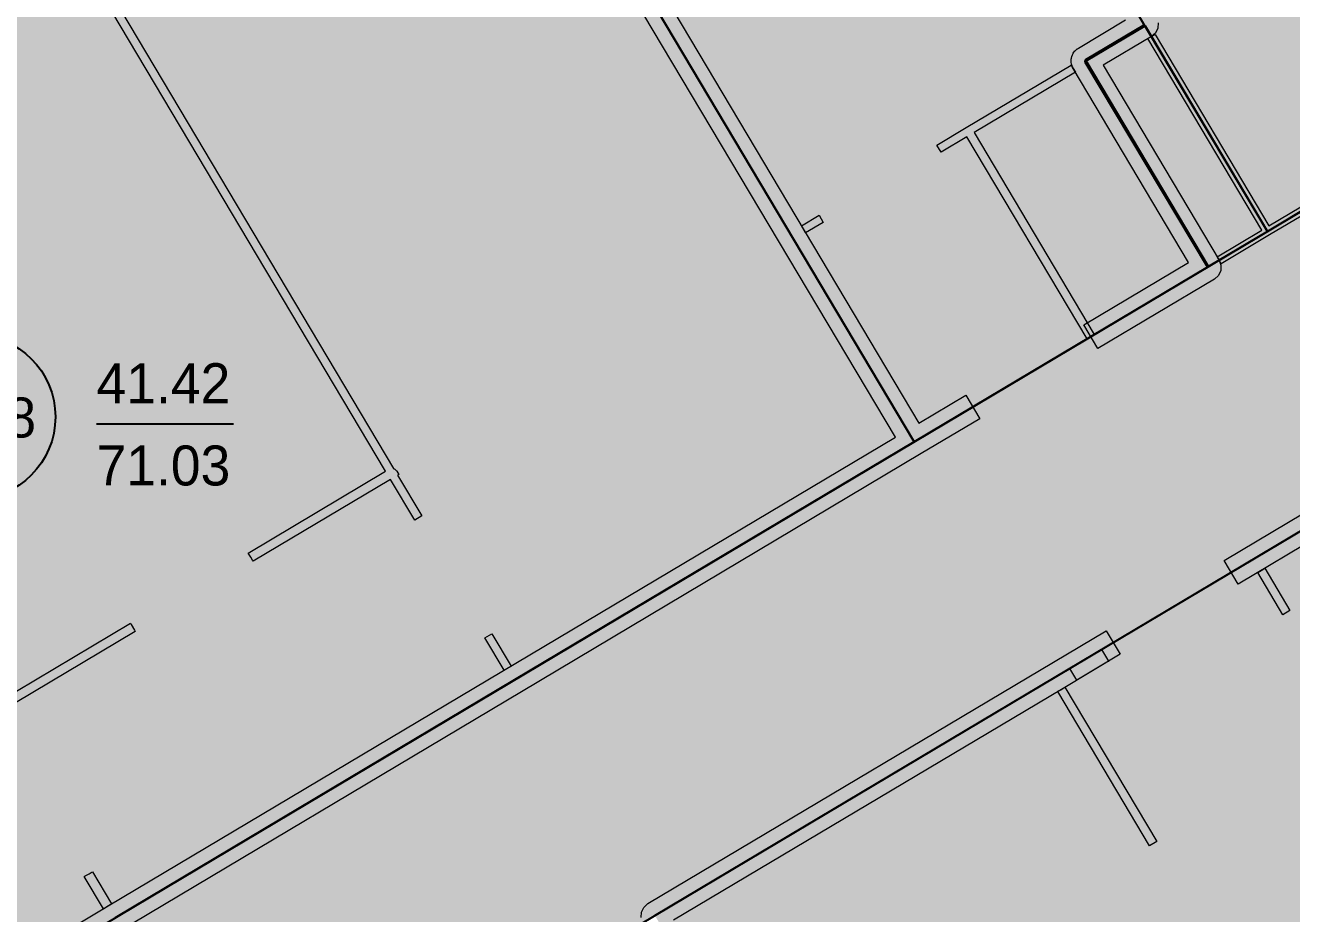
# Model space of a CAD drawing. Header units: millimetres. Extents: x 0 to 312583, y -208103 to 25097.
# Drawn here: x 122184 to 131423, y -70146 to -63667 of the extents above; entities that cross this region are included whole.
import ezdxf

# ---------------------------------------------------------------- set-up
doc = ezdxf.new("R2010")
doc.units = ezdxf.units.MM
doc.linetypes.add('Solid', pattern=[0])
for name, color, linetype, lineweight in [('Inner Walls', 5, 'Solid', 0), ('One-Bedroom Apartment', 1, 'Solid', 35), ('Room Objects', 47, 'Solid', 15), ('Room Walls', 47, 'Solid', 35), ('Service Area', 252, 'Solid', 25), ('Studio Apartment', 250, 'Solid', 25), ('Three-Bedroom Apartment', 151, 'Solid', 25), ('Two-Bedroom Apartment', 252, 'Solid', 25)]:
    doc.layers.add(name, color=color, linetype=linetype, lineweight=lineweight)
doc.styles.add('Dialog.plain', font='Dialog.plain')

msp = doc.modelspace()

# ---------------------------------------------------------------- hatches: boundary and pattern name
at = {"layer": 'One-Bedroom Apartment', "linetype": 'Solid', "lineweight": 25}
msp.add_hatch(color=250, dxfattribs=at).paths.add_polyline_path([(126777, -70159), (129692, -68424), (132607, -66688), (133583, -68329), (133154, -68585), (133152, -68586), (133151, -68588), (133150, -68589), (133149, -68591), (133149, -68593), (133149, -68595), (133150, -68597), (133150, -68599), (133954, -69948), (133955, -69950), (133956, -69951), (133958, -69952), (133960, -69953), (133962, -69953), (133964, -69953), (133966, -69952), (133968, -69952), (134397, -69696), (136177, -72686), (133263, -74421), (130348, -76157)], flags=0)
at = {"layer": 'Room Objects', "linetype": 'Solid', "lineweight": 0}
msp.add_hatch(color=5, dxfattribs=at).paths.add_polyline_path([(129855, -68443), (129804, -68357), (129804, -68357), (130036, -68219), (130087, -68305), (130087, -68305)], flags=0)
at = {"layer": 'Service Area', "linetype": 'Solid', "lineweight": 25}
for points in [[(151986, -52823), (153009, -54541), (120948, -73630), (119925, -71911)], [(127676, -59173), (127676, -59173), (128013, -58973), (130927, -57237), (134498, -63235), (131583, -64970), (131246, -65171)], [(129924, -63927), (130354, -63671), (131246, -65171), (130817, -65427)]]:
    msp.add_hatch(color=254, dxfattribs=at).paths.add_polyline_path(points, flags=0)
at = {"layer": 'Studio Apartment', "linetype": 'Solid', "lineweight": 25}
msp.add_hatch(color=252, dxfattribs=at).paths.add_polyline_path([(125098, -60708), (125098, -60708), (127676, -59173), (127676, -59173), (130349, -63663), (129919, -63919), (129917, -63920), (129916, -63921), (129915, -63923), (129914, -63925), (129914, -63927), (129914, -63929), (129915, -63930), (129915, -63932), (130808, -65432), (128669, -66705)], flags=0)
at = {"layer": 'Two-Bedroom Apartment', "linetype": 'Solid', "lineweight": 25}
msp.add_hatch(color=151, dxfattribs=at).paths.add_polyline_path([(116353, -65914), (119268, -64179), (122183, -62443), (125098, -60708), (128669, -66705), (125754, -68441), (122839, -70176), (119924, -71912), (118948, -70271), (118948, -70271), (119378, -70015), (119379, -70014), (119381, -70012), (119382, -70011), (119382, -70009), (119383, -70007), (119383, -70005), (119382, -70003), (119381, -70001), (118578, -68652), (118576, -68650), (118575, -68649), (118573, -68648), (118571, -68647), (118570, -68647), (118568, -68647), (118566, -68648), (118564, -68649), (118134, -68904), (118134, -68905)], flags=0)

# ---------------------------------------------------------------- linework, layer by layer
at = {"layer": 'Inner Walls', "color": 47, "linetype": 'Solid', "lineweight": 15}
for p, q in [((125312, -60872), (128703, -66568)), ((128532, -66671), (125140, -60974)), ((129868, -63833), (130211, -63628)), ((130448, -63648), (130446, -63687)), ((130429, -63723), (130400, -63749)), ((130446, -63687), (130429, -63723)), ((129858, -63839), (129860, -63838)), ((129860, -63838), (129868, -63833)), ((130400, -63749), (130048, -63958)), ((129814, -63931), (129815, -63912)), ((129815, -63912), (129816, -63910)), ((129816, -63910), (129820, -63891)), ((129820, -63891), (129821, -63889)), ((129821, -63889), (129829, -63871)), ((129829, -63871), (129830, -63869)), ((129830, -63869), (129842, -63854)), ((129842, -63854), (129843, -63852)), ((129843, -63852), (129858, -63839)), ((129814, -63933), (129814, -63931)), ((129817, -63953), (129814, -63933)), ((129818, -63954), (129817, -63953)), ((129824, -63973), (129818, -63954)), ((129825, -63975), (129824, -63973)), ((129830, -63983), (129825, -63975)), ((130671, -65397), (129830, -63983)), ((130048, -63958), (130894, -65380)), ((129906, -65852), (130671, -65397)), ((130894, -65380), (130907, -65417)), ((130888, -65491), (130859, -65518)), ((130905, -65456), (130888, -65491)), ((130907, -65417), (130905, -65456)), ((130859, -65518), (130009, -66024)), ((130009, -66024), (129906, -65852)), ((128703, -66568), (129047, -66364)), ((129047, -66364), (129149, -66536)), ((129149, -66536), (128720, -66791)), ((130930, -67571), (132555, -66603)), ((122788, -70090), (128532, -66671)), ((128720, -66791), (125805, -68527)), ((132572, -66826), (131032, -67742)), ((131032, -67742), (130930, -67571)), ((126726, -70073), (130070, -68082)), ((130070, -68082), (130173, -68254)), ((130173, -68254), (129743, -68510)), ((125805, -68527), (122461, -70518)), ((129743, -68510), (126914, -70194)), ((122358, -70346), (122788, -70090)), ((126680, -70135), (126697, -70100)), ((126697, -70100), (126726, -70073)), ((126678, -70174), (126680, -70135))]:
    msp.add_line(p, q, dxfattribs=at)
at = {"layer": 'One-Bedroom Apartment', "color": 250, "linetype": 'Solid', "lineweight": 25}
for p, q in [((129692, -68424), (132607, -66688)), ((126777, -70159), (129692, -68424))]:
    msp.add_line(p, q, dxfattribs=at)
at = {"layer": 'Room Objects', "color": 0, "linetype": 'Solid', "lineweight": 0}
for p, q in [((129804, -68357), (130036, -68219)), ((130036, -68219), (130087, -68305)), ((129855, -68443), (129804, -68357)), ((130087, -68305), (129855, -68443))]:
    msp.add_line(p, q, dxfattribs=at)
for p in [(129804, -68357), (130087, -68305)]:
    msp.add_point(p, dxfattribs=at)
at = {"layer": 'Room Walls', "color": 47, "linetype": 'Solid', "lineweight": 9}
for p, q in [((124813, -66919), (122285, -62674)), ((122337, -62643), (124871, -66900)), ((130374, -63764), (130426, -63733)), ((130426, -63733), (131257, -65130)), ((131205, -65160), (130374, -63764)), ((129049, -64413), (129814, -63958)), ((129845, -64009), (129106, -64449)), ((129814, -63958), (129830, -63983)), ((129830, -63983), (129845, -64009)), ((133064, -64123), (131262, -65196)), ((128835, -64541), (129049, -64413)), ((129054, -64480), (128865, -64592)), ((129932, -65953), (129054, -64480)), ((129106, -64449), (129983, -65923)), ((128865, -64592), (128835, -64541)), ((131257, -65130), (131568, -64944)), ((127847, -65129), (127975, -65052)), ((127877, -65181), (127847, -65129)), ((128006, -65104), (127877, -65181)), ((127975, -65052), (128006, -65104)), ((130879, -65355), (131205, -65160)), ((131262, -65196), (130909, -65406)), ((130909, -65406), (130879, -65355)), ((129983, -65923), (129932, -65953)), ((123811, -67516), (124813, -66919)), ((124849, -66979), (123847, -67576)), ((125025, -67275), (124849, -66979)), ((124871, -66900), (124872, -66900)), ((124872, -66900), (124874, -66901)), ((124874, -66901), (124879, -66903)), ((124879, -66903), (124881, -66904)), ((124881, -66904), (124885, -66908)), ((124885, -66908), (124887, -66909)), ((124887, -66909), (124891, -66914)), ((124891, -66914), (124892, -66915)), ((124892, -66915), (124894, -66918)), ((124894, -66918), (124909, -66943)), ((124909, -66943), (124900, -66948)), ((124900, -66948), (125077, -67245)), ((125077, -67245), (125025, -67275)), ((123816, -67524), (123811, -67516)), ((123829, -67547), (123816, -67524)), ((123842, -67567), (123829, -67547)), ((123847, -67576), (123842, -67567)), ((131175, -67657), (131200, -67642)), ((131359, -67967), (131175, -67657)), ((131200, -67642), (131226, -67627)), ((131226, -67627), (131410, -67936)), ((131410, -67936), (131359, -67967)), ((121950, -68624), (122952, -68027)), ((122987, -68087), (121985, -68684)), ((122952, -68027), (122957, -68036)), ((122957, -68036), (122982, -68079)), ((122982, -68079), (122987, -68087)), ((125537, -68135), (125571, -68114)), ((125677, -68370), (125537, -68135)), ((125571, -68114), (125588, -68104)), ((125588, -68104), (125729, -68340)), ((125729, -68340), (125677, -68370)), ((129716, -68523), (129743, -68510)), ((129717, -68525), (129716, -68523)), ((130387, -69651), (129717, -68525)), ((129743, -68510), (129756, -68502)), ((129756, -68502), (129769, -68494)), ((129769, -68494), (130439, -69620)), ((130439, -69620), (130387, -69651)), ((122665, -69845), (122674, -69840)), ((122674, -69840), (122814, -70075)), ((122614, -69876), (122622, -69871)), ((122754, -70111), (122614, -69876)), ((122622, -69871), (122650, -69855)), ((122650, -69855), (122665, -69845)), ((122755, -70112), (122754, -70111)), ((122779, -70095), (122755, -70112)), ((122792, -70088), (122779, -70095)), ((122797, -70085), (122792, -70088)), ((122814, -70075), (122797, -70085))]:
    msp.add_line(p, q, dxfattribs=at)
at = {"layer": 'Service Area', "color": 254, "linetype": 'Solid', "lineweight": 25}
for p, q in [((119925, -71911), (151986, -52823)), ((153009, -54541), (120948, -73630)), ((131246, -65171), (127676, -59173)), ((129924, -63927), (130354, -63671)), ((130354, -63671), (131246, -65171)), ((130817, -65427), (129924, -63927)), ((131583, -64970), (131246, -65171)), ((131246, -65171), (130817, -65427))]:
    msp.add_line(p, q, dxfattribs=at)
at = {"layer": 'Studio Apartment', "color": 252, "linetype": 'Solid', "lineweight": 25}
for p, q in [((128669, -66705), (125098, -60708)), ((130349, -63663), (129919, -63919)), ((129915, -63923), (129914, -63925)), ((129914, -63925), (129914, -63927)), ((129914, -63927), (129914, -63929)), ((129914, -63929), (129915, -63930)), ((129916, -63921), (129915, -63923)), ((129915, -63930), (129915, -63932)), ((129917, -63920), (129916, -63921)), ((129919, -63919), (129917, -63920)), ((129915, -63932), (130808, -65432)), ((130808, -65432), (128669, -66705))]:
    msp.add_line(p, q, dxfattribs=at)
at = {"layer": 'Three-Bedroom Apartment', "color": 7, "linetype": 'Solid', "lineweight": 25}
msp.add_line((122704, -66573), (123704, -66573), dxfattribs=at)
msp.add_circle((121804, -66523), 600, dxfattribs=at)
at = {"layer": 'Two-Bedroom Apartment', "color": 151, "linetype": 'Solid', "lineweight": 25}
for p, q in [((125098, -60708), (128669, -66705)), ((128669, -66705), (125754, -68441)), ((125754, -68441), (122839, -70176))]:
    msp.add_line(p, q, dxfattribs=at)

# ---------------------------------------------------------------- texts
at = {"layer": 'Three-Bedroom Apartment', "color": 7, "linetype": 'Solid', "lineweight": 25, "style": 'Dialog.plain'}
for s, p in [('41.42', (122704, -66423)), ('2.18', (121504, -66673)), ('71.03', (122704, -67023))]:
    msp.add_text(s, height=291.61, dxfattribs=at).set_placement(p)

doc.saveas('drawing.dxf')
